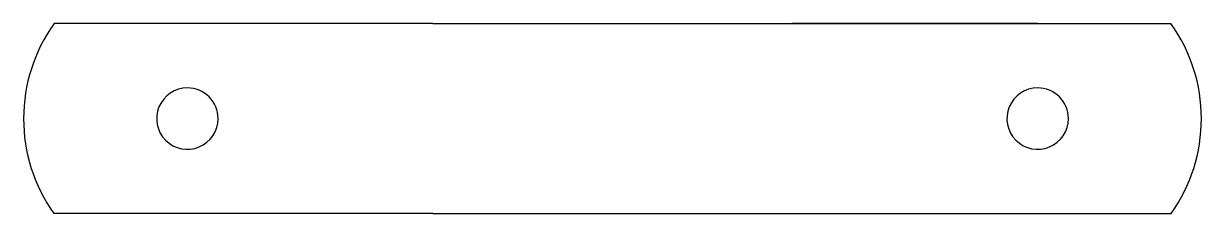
# Model space of a CAD drawing. Extents: x 0 to 57.6, y -9.2 to 0.1.
import ezdxf

# ---------------------------------------------------------------- set-up
doc = ezdxf.new("R2010")
doc.units = 0
doc.layers.get('0').update_dxf_attribs({"linetype": 'CONTINUOUS'})

msp = doc.modelspace()

# ---------------------------------------------------------------- linework, layer by layer
at = {"color": 7}
for points in [[(20.02282, 0.066629), (1.51384, 0.066629)], [(20.02282, 0.066629), (56.06288, 0.066629)], [(49.55286, 0.066629), (37.5539, 0.066629)], [(20.02282, -9.224691), (1.50622, -9.222151)], [(20.02282, -9.224691), (37.5539, -9.224691)], [(37.5539, -9.224691), (56.0705, -9.222151)]]:
    msp.add_lwpolyline(points, dxfattribs=at)
for points in [[(8.025003, -3.085508)], [(49.554892, -3.085508)]]:
    msp.add_lwpolyline(points, close=True, dxfattribs=at)
for points in [[(1.515135, 0.064393), (0.545989, -1.292411), (0.025003, -2.918125), (0.025001, -4.585508)], [(57.554876, -4.585508), (57.554923, -2.918144), (57.033998, -1.292432), (56.064912, 0.064393)], [(8.025003, -3.085508), (7.41831, -3.085508), (6.871356, -3.450971), (6.639184, -4.011483)], [(9.085663, -3.524848), (8.804358, -3.243543), (8.422828, -3.085508), (8.025003, -3.085508)], [(49.554892, -3.085508), (48.948199, -3.085508), (48.401245, -3.450971), (48.169073, -4.011483)], [(50.615552, -3.524848), (50.334247, -3.243543), (49.952717, -3.085508), (49.554892, -3.085508)], [(6.639184, -4.011483), (6.407013, -4.571994), (6.535346, -5.217171), (6.964343, -5.646168)], [(9.525003, -4.585508), (9.525003, -4.187683), (9.366967, -3.806152), (9.085663, -3.524848)], [(48.169073, -4.011483), (47.936902, -4.571994), (48.065235, -5.217171), (48.494232, -5.646168)], [(51.054892, -4.585508), (51.054892, -4.187683), (50.896856, -3.806152), (50.615552, -3.524848)], [(0.025001, -4.585508), (0.025002, -6.248129), (0.543018, -7.869442), (1.507035, -9.224056)], [(8.599028, -5.971327), (9.159539, -5.739155), (9.525003, -5.192201), (9.525003, -4.585508)], [(50.128917, -5.971327), (50.689428, -5.739155), (51.054892, -5.192201), (51.054892, -4.585508)], [(56.07304, -9.224056), (57.036987, -7.869419), (57.554933, -6.248107), (57.554876, -4.585508)], [(6.964343, -5.646168), (7.39334, -6.075164), (8.038517, -6.203498), (8.599028, -5.971327)], [(48.494232, -5.646168), (48.923229, -6.075164), (49.568406, -6.203498), (50.128917, -5.971327)]]:
    msp.add_open_spline(points, degree=3, dxfattribs=at)

doc.saveas('drawing.dxf')
